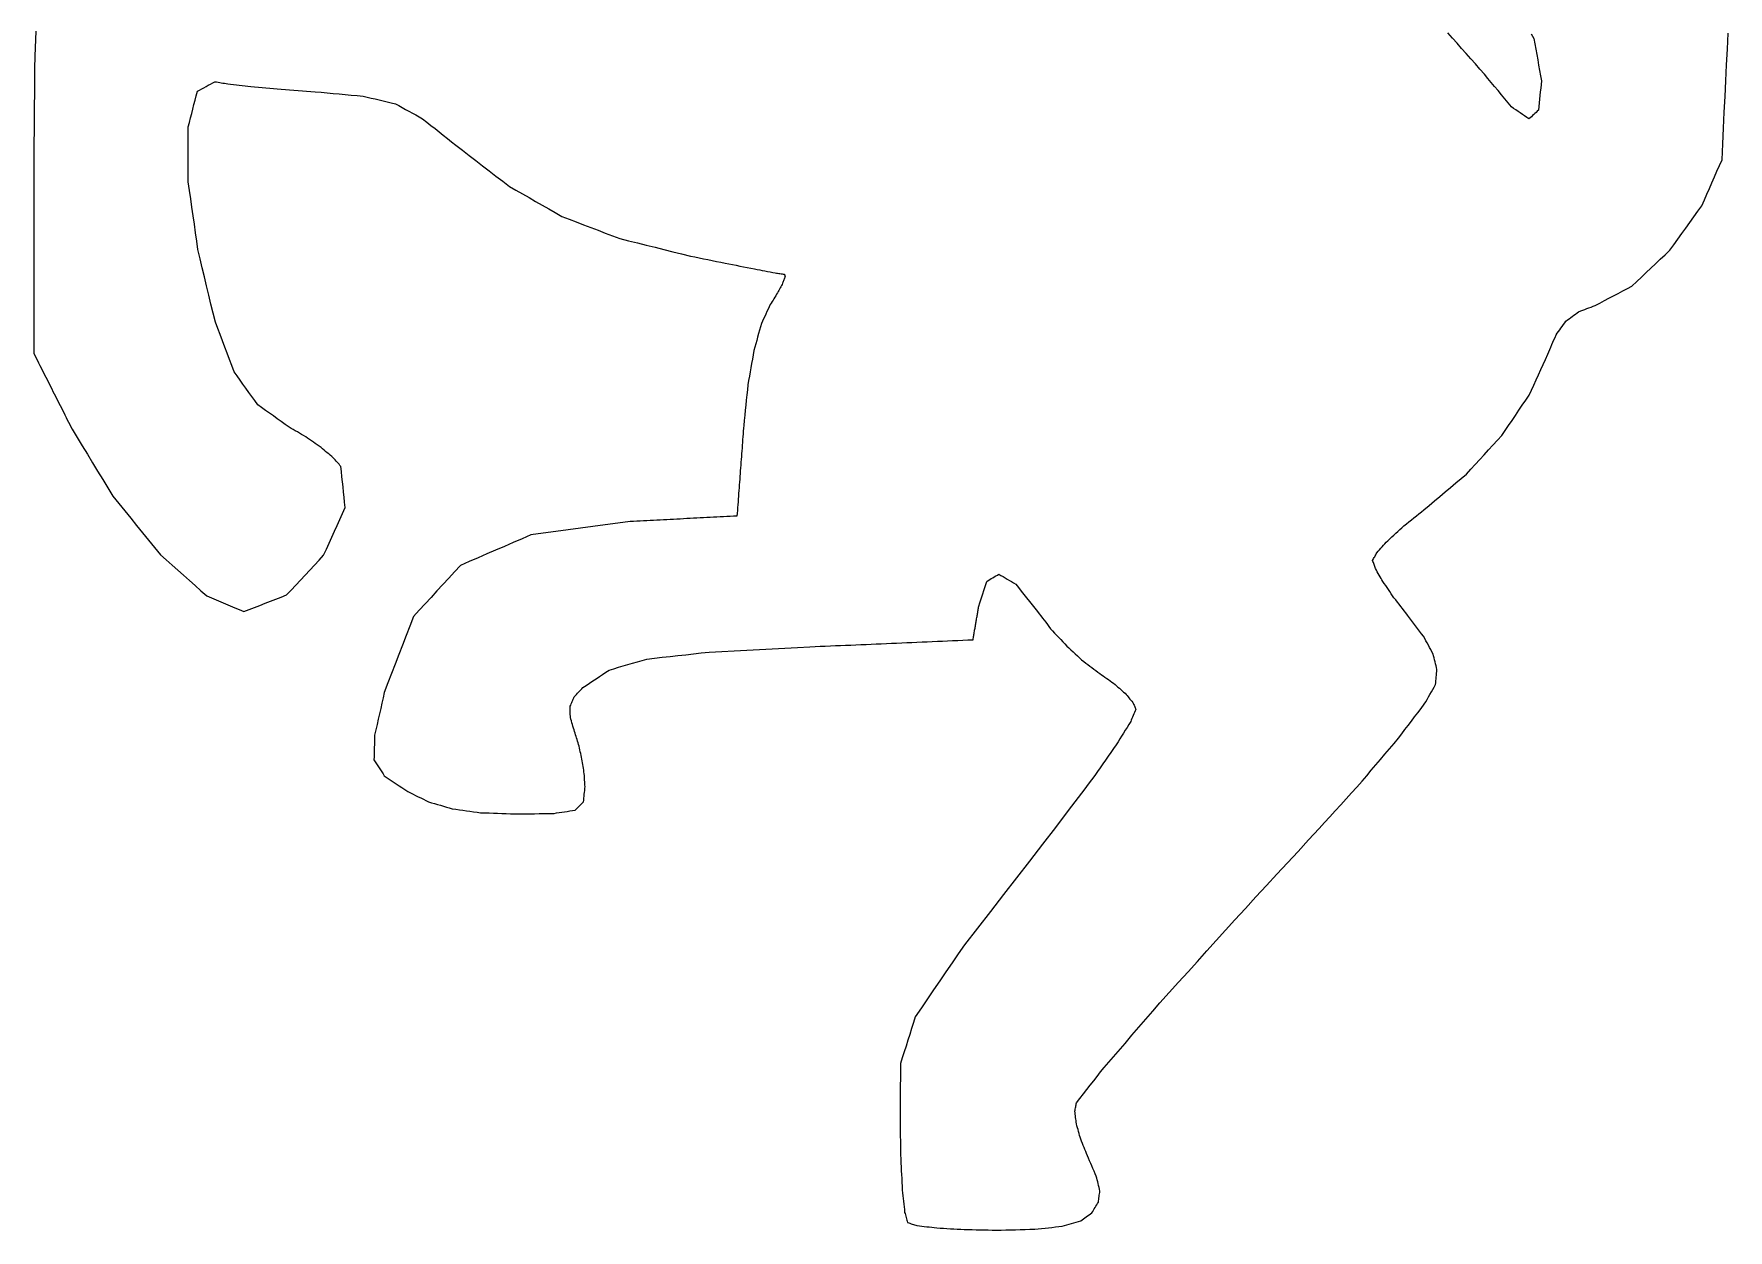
# Model space of a CAD drawing. Extents: x -1 to 383, y 21 to 442.
# Drawn here: x 130.9 to 251.4, y 146.6 to 231.7 of the extents above; entities that cross this region are included whole.
import ezdxf

# ---------------------------------------------------------------- set-up
doc = ezdxf.new("R2010")
doc.units = 0
doc.layers.get('0').update_dxf_attribs({"linetype": 'CONTINUOUS'})

msp = doc.modelspace()

# ---------------------------------------------------------------- linework, layer by layer
at = {"color": 7}
for points in [[(131.036344, 231.910848), (131.011384, 231.31816), (130.986424, 230.72548), (130.961464, 230.132792), (130.954264, 229.251136), (130.947064, 228.36948), (130.939864, 227.487824), (130.932664, 226.606168), (130.925464, 225.724512), (130.918264, 224.842856), (130.911064, 223.9612), (130.903864, 223.079544), (130.903864, 222.638944), (130.903864, 222.198352), (130.903864, 221.757752), (130.903864, 221.31716), (130.903864, 220.87656), (130.903864, 220.435968), (130.903864, 219.995368), (130.903864, 219.554776), (130.903864, 219.114176), (130.903864, 218.673584), (130.903864, 218.232984), (130.903864, 217.792392), (130.903864, 217.351792), (130.903864, 216.9112), (130.903864, 216.4706), (130.903864, 216.030008), (130.903864, 215.589408), (130.903864, 215.148816), (130.903864, 214.708216), (130.903864, 214.267624), (130.903864, 213.827024), (130.903864, 213.386432), (130.903864, 212.945832), (130.903864, 212.50524), (130.903864, 212.06464), (130.903864, 211.624048), (130.903864, 211.183448), (130.903864, 210.742856), (130.903864, 210.302256), (130.903864, 209.861664), (130.903864, 209.421064), (130.903864, 208.980472), (130.988816, 208.812344), (131.073768, 208.644224), (131.158712, 208.476096), (131.243664, 208.307968), (131.328616, 208.13984), (131.413568, 207.97172), (131.498512, 207.803592), (131.583464, 207.635464), (131.668416, 207.467344), (131.753368, 207.299216), (131.838312, 207.131088), (131.923264, 206.96296), (132.008216, 206.79484), (132.093168, 206.626712), (132.178112, 206.458584), (132.263064, 206.290456), (132.348016, 206.122336), (132.432968, 205.954208), (132.517912, 205.78608), (132.602864, 205.61796), (132.687816, 205.449832), (132.772768, 205.281704), (132.857712, 205.113576), (132.942664, 204.945456), (133.027616, 204.777328), (133.112568, 204.6092), (133.197512, 204.44108), (133.282464, 204.272952), (133.367416, 204.104824), (133.452368, 203.936696), (133.537312, 203.768576), (133.622264, 203.600448), (133.984552, 203.003528), (134.346832, 202.406608), (134.70912, 201.809688), (135.071408, 201.212768), (135.433688, 200.615848), (135.795976, 200.018928), (136.158264, 199.422016), (136.520544, 198.825096), (136.9432, 198.305512), (137.365848, 197.785936), (137.788504, 197.266352), (138.211152, 196.746776), (138.633808, 196.2272), (139.056456, 195.707616), (139.479112, 195.18804), (139.901768, 194.668456), (140.313888, 194.301504), (140.726016, 193.934544), (141.138136, 193.567592), (141.550264, 193.200632), (141.962384, 192.833672), (142.374512, 192.46672), (142.786632, 192.09976), (143.19876, 191.732808), (143.529464, 191.59376), (143.860176, 191.454712), (144.19088, 191.315656), (144.521592, 191.176608), (144.852296, 191.03756), (145.183008, 190.898512), (145.513712, 190.759464), (145.844424, 190.620416), (146.223208, 190.768), (146.601992, 190.915576), (146.980784, 191.06316), (147.359568, 191.210736), (147.738352, 191.35832), (148.117136, 191.505896), (148.49592, 191.65348), (148.874712, 191.801056), (149.204152, 192.154568), (149.5336, 192.508072), (149.863048, 192.861584), (150.192496, 193.215088), (150.521944, 193.568592), (150.851392, 193.922104), (151.18084, 194.275608), (151.510288, 194.629112), (151.701024, 195.054696), (151.89176, 195.48028), (152.082496, 195.905864), (152.27324, 196.331448), (152.463976, 196.757032), (152.654712, 197.182616), (152.845448, 197.6082), (153.036192, 198.033776), (152.998832, 198.397584), (152.961472, 198.761392), (152.924112, 199.1252), (152.886752, 199.489008), (152.849392, 199.852816), (152.812032, 200.216624), (152.774672, 200.580432), (152.737312, 200.94424), (152.669952, 201.0212), (152.602592, 201.09816), (152.535232, 201.17512), (152.467872, 201.25208), (152.400512, 201.32904), (152.333152, 201.406), (152.265792, 201.48296), (152.198432, 201.55992), (152.08912, 201.651568), (151.979816, 201.743208), (151.870504, 201.834848), (151.7612, 201.926496), (151.651888, 202.018136), (151.542576, 202.109776), (151.433272, 202.201424), (151.32396, 202.293064), (151.187824, 202.387896), (151.05168, 202.482736), (150.915536, 202.577568), (150.779392, 202.6724), (150.643256, 202.767232), (150.507112, 202.862072), (150.370968, 202.956904), (150.234832, 203.051736), (150.086968, 203.13828), (149.939112, 203.224816), (149.791248, 203.31136), (149.643392, 203.397904), (149.495528, 203.48444), (149.347672, 203.570984), (149.199808, 203.65752), (149.051952, 203.744064), (148.772872, 203.943184), (148.493784, 204.142312), (148.214704, 204.341432), (147.935624, 204.540552), (147.656536, 204.739672), (147.377456, 204.9388), (147.098376, 205.13792), (146.819288, 205.33704), (146.610304, 205.629448), (146.401312, 205.921848), (146.19232, 206.214256), (145.983336, 206.506664), (145.774344, 206.799064), (145.565352, 207.091472), (145.356368, 207.38388), (145.147376, 207.67628), (144.979944, 208.117592), (144.812504, 208.558896), (144.645072, 209.0002), (144.47764, 209.441512), (144.310208, 209.882816), (144.142776, 210.324128), (143.975344, 210.765432), (143.807904, 211.206736), (143.653496, 211.852568), (143.49908, 212.4984), (143.344664, 213.144224), (143.190248, 213.790056), (143.035832, 214.43588), (142.881424, 215.081712), (142.727008, 215.727536), (142.572592, 216.373368), (142.486504, 216.975808), (142.400424, 217.578248), (142.314336, 218.180688), (142.228248, 218.78312), (142.142168, 219.38556), (142.05608, 219.988), (141.969992, 220.59044), (141.883912, 221.19288), (141.884216, 221.682088), (141.88452, 222.171296), (141.884832, 222.660504), (141.885136, 223.14972), (141.88544, 223.638928), (141.885752, 224.128136), (141.886056, 224.617344), (141.886368, 225.106552), (141.967104, 225.42324), (142.04784, 225.73992), (142.128576, 226.0566), (142.209312, 226.37328), (142.290048, 226.68996), (142.370784, 227.006648), (142.45152, 227.323328), (142.532256, 227.640008), (142.687456, 227.724864), (142.842656, 227.80972), (142.997864, 227.894576), (143.153064, 227.979424), (143.308264, 228.06428), (143.463464, 228.149136), (143.618672, 228.233992), (143.773872, 228.318848), (143.887888, 228.300128), (144.001896, 228.281408), (144.115912, 228.262688), (144.229928, 228.243968), (144.343944, 228.225248), (144.457952, 228.206528), (144.571968, 228.187808), (144.685984, 228.169088), (144.892024, 228.146048), (145.098064, 228.123008), (145.304104, 228.099888), (145.510144, 228.076848), (145.716184, 228.053728), (145.922224, 228.030688), (146.128264, 228.007648), (146.334304, 227.984528), (146.60312, 227.959968), (146.871944, 227.935488), (147.14076, 227.911008), (147.409584, 227.886448), (147.678408, 227.861968), (147.947224, 227.837488), (148.216048, 227.812928), (148.484864, 227.788448), (148.787224, 227.765408), (149.089576, 227.742368), (149.391936, 227.719328), (149.694288, 227.696288), (149.996648, 227.673248), (150.299, 227.650208), (150.60136, 227.627168), (150.903712, 227.604128), (151.330096, 227.565328), (151.756488, 227.526528), (152.182872, 227.487728), (152.609264, 227.448928), (153.035648, 227.410128), (153.46204, 227.371328), (153.888424, 227.332528), (154.314816, 227.293728), (154.601456, 227.225888), (154.888096, 227.158048), (155.174736, 227.090208), (155.461376, 227.022368), (155.748016, 226.954528), (156.034656, 226.886688), (156.321296, 226.818848), (156.607936, 226.751008), (156.85056, 226.61776), (157.093184, 226.48452), (157.335808, 226.35128), (157.57844, 226.218032), (157.821064, 226.084792), (158.063688, 225.951544), (158.306312, 225.818304), (158.548944, 225.685056), (158.843288, 225.450032), (159.137632, 225.215), (159.431984, 224.979968), (159.726328, 224.744936), (160.020672, 224.509904), (160.315016, 224.27488), (160.609368, 224.039848), (160.903712, 223.804816), (161.380584, 223.438472), (161.857456, 223.07212), (162.334328, 222.705776), (162.8112, 222.339424), (163.28808, 221.97308), (163.764952, 221.606728), (164.241824, 221.240384), (164.718696, 220.874032), (165.184608, 220.606744), (165.65052, 220.339456), (166.116432, 220.072168), (166.582344, 219.80488), (167.048256, 219.537592), (167.514168, 219.270304), (167.98008, 219.003016), (168.445992, 218.735728), (168.961936, 218.538656), (169.47788, 218.341584), (169.993824, 218.144512), (170.509768, 217.94744), (171.025704, 217.750368), (171.541648, 217.553296), (172.057592, 217.356224), (172.573536, 217.159152), (173.200496, 217.003448), (173.827456, 216.847744), (174.454424, 216.692048), (175.081384, 216.536344), (175.708344, 216.380648), (176.335304, 216.224944), (176.962272, 216.069248), (177.589232, 215.913544), (177.898312, 215.850744), (178.207392, 215.787944), (178.516472, 215.725144), (178.825544, 215.662344), (179.134624, 215.599544), (179.443704, 215.536744), (179.752784, 215.473944), (180.061864, 215.411144), (180.322608, 215.359704), (180.583352, 215.308264), (180.844088, 215.256824), (181.104832, 215.205384), (181.365576, 215.153944), (181.62632, 215.102504), (181.887056, 215.051064), (182.1478, 214.999624), (182.33276, 214.964904), (182.517712, 214.930184), (182.702672, 214.895464), (182.887632, 214.860744), (183.072584, 214.826024), (183.257544, 214.791304), (183.442496, 214.756584), (183.627456, 214.721864), (183.709176, 214.709144), (183.790896, 214.696424), (183.872624, 214.683624), (183.954344, 214.670904), (184.036064, 214.658184), (184.117784, 214.645464), (184.199512, 214.632664), (184.281232, 214.619944), (184.286832, 214.598664), (184.292432, 214.577384), (184.298032, 214.556104), (184.303632, 214.534824), (184.309232, 214.513544), (184.314832, 214.492264), (184.320432, 214.470984), (184.326032, 214.449704), (184.304272, 214.391864), (184.282512, 214.333944), (184.260752, 214.276104), (184.238992, 214.218184), (184.217232, 214.160344), (184.195472, 214.102424), (184.173712, 214.044584), (184.151952, 213.986744), (184.106752, 213.90108), (184.061552, 213.815424), (184.016352, 213.72976), (183.971152, 213.644096), (183.925952, 213.55844), (183.880752, 213.472776), (183.835552, 213.38712), (183.790352, 213.301456), (183.725792, 213.196856), (183.661232, 213.092248), (183.596672, 212.987648), (183.532112, 212.88304), (183.467552, 212.77844), (183.402992, 212.67384), (183.338432, 212.569232), (183.273872, 212.464632), (183.194672, 212.296432), (183.115472, 212.128224), (183.036272, 211.960024), (182.957072, 211.791824), (182.877872, 211.623624), (182.798672, 211.455416), (182.719472, 211.287216), (182.640272, 211.119016), (182.573232, 210.878336), (182.506192, 210.637656), (182.439152, 210.396976), (182.372112, 210.156296), (182.305072, 209.915624), (182.238032, 209.674944), (182.170992, 209.434264), (182.103952, 209.193584), (182.050912, 208.888592), (181.997872, 208.583608), (181.944832, 208.278616), (181.891792, 207.973632), (181.838752, 207.66864), (181.785712, 207.363656), (181.732672, 207.058664), (181.679632, 206.75368), (181.642352, 206.392544), (181.605072, 206.031416), (181.567792, 205.670288), (181.530512, 205.309152), (181.493232, 204.948024), (181.455952, 204.586896), (181.418672, 204.22576), (181.381392, 203.864632), (181.366432, 203.663232), (181.351392, 203.461832), (181.336432, 203.260432), (181.321472, 203.059032), (181.306432, 202.857632), (181.291472, 202.656232), (181.276512, 202.454832), (181.261552, 202.253432), (181.246592, 202.052032), (181.231632, 201.850632), (181.216672, 201.649232), (181.201712, 201.447832), (181.186752, 201.246432), (181.171792, 201.045032), (181.156752, 200.843632), (181.141792, 200.642232), (181.126832, 200.440832), (181.111792, 200.239432), (181.096832, 200.038032), (181.081872, 199.836632), (181.066832, 199.635232), (181.051872, 199.433832), (181.036832, 199.232432), (181.021872, 199.031032), (181.006912, 198.829632), (180.991872, 198.628232), (180.976912, 198.426832), (180.961952, 198.225432), (180.946912, 198.024032), (180.931952, 197.822632), (180.916992, 197.621232), (180.902032, 197.419832), (180.664536, 197.407352), (180.427032, 197.394872), (180.189536, 197.382392), (179.952032, 197.369912), (179.714536, 197.357432), (179.477032, 197.344952), (179.239536, 197.332472), (179.002032, 197.319992), (178.764536, 197.307512), (178.527032, 197.295032), (178.289536, 197.282552), (178.052032, 197.270072), (177.814536, 197.257592), (177.577032, 197.245112), (177.339536, 197.232632), (177.102032, 197.220152), (176.864536, 197.207672), (176.627032, 197.195192), (176.389536, 197.182712), (176.152032, 197.170232), (175.914536, 197.157752), (175.677032, 197.145272), (175.439536, 197.132792), (175.202032, 197.120312), (174.964536, 197.107832), (174.727032, 197.095352), (174.489536, 197.082872), (174.252032, 197.070392), (174.014536, 197.057912), (173.777032, 197.045432), (173.539536, 197.032952), (173.302032, 197.020472), (172.420096, 196.901816), (171.538152, 196.783168), (170.656216, 196.664512), (169.774272, 196.545864), (168.892336, 196.427208), (168.0104, 196.30856), (167.128456, 196.189904), (166.24652, 196.071256), (165.620632, 195.800896), (164.994736, 195.530544), (164.368848, 195.260184), (163.742952, 194.989832), (163.117064, 194.719472), (162.491176, 194.449112), (161.86528, 194.17876), (161.239392, 193.9084), (160.821216, 193.452728), (160.403032, 192.997056), (159.984856, 192.541384), (159.56668, 192.085712), (159.148496, 191.63004), (158.73032, 191.174368), (158.312144, 190.718696), (157.893968, 190.263024), (157.63516, 189.588424), (157.37636, 188.913816), (157.11756, 188.239216), (156.85876, 187.564616), (156.59996, 186.890016), (156.341152, 186.215416), (156.082352, 185.540816), (155.823552, 184.866216), (155.73784, 184.486744), (155.652128, 184.10728), (155.566424, 183.727808), (155.480712, 183.348344), (155.395, 182.968872), (155.309288, 182.589408), (155.223576, 182.209936), (155.137864, 181.830472), (155.131464, 181.609984), (155.125064, 181.389504), (155.118664, 181.169016), (155.112264, 180.948528), (155.105864, 180.728048), (155.099464, 180.50756), (155.093064, 180.287072), (155.086664, 180.066592), (155.178864, 179.925632), (155.271072, 179.784664), (155.363272, 179.643704), (155.45548, 179.502744), (155.54768, 179.361784), (155.639888, 179.220816), (155.732088, 179.079856), (155.824296, 178.938896), (156.033816, 178.798), (156.243344, 178.657096), (156.452864, 178.5162), (156.662384, 178.375296), (156.871912, 178.2344), (157.081432, 178.093504), (157.29096, 177.9526), (157.50048, 177.811704), (157.68408, 177.720992), (157.86768, 177.63028), (158.05128, 177.539568), (158.23488, 177.448864), (158.41848, 177.358152), (158.602088, 177.26744), (158.785688, 177.176728), (158.969288, 177.086016), (159.180304, 177.024496), (159.39132, 176.962976), (159.602344, 176.901456), (159.81336, 176.839936), (160.024376, 176.778416), (160.235392, 176.716896), (160.446416, 176.655376), (160.657432, 176.593856), (160.90864, 176.558816), (161.159848, 176.523776), (161.411056, 176.488736), (161.662264, 176.453696), (161.913472, 176.418656), (162.16468, 176.383616), (162.415888, 176.348576), (162.667096, 176.313536), (162.971272, 176.302336), (163.275448, 176.291136), (163.579616, 176.279936), (163.883792, 176.268736), (164.18796, 176.257536), (164.492136, 176.246336), (164.796304, 176.235136), (165.10048, 176.223936), (165.449424, 176.228736), (165.79836, 176.233536), (166.147304, 176.238336), (166.496248, 176.243136), (166.845192, 176.247936), (167.194128, 176.252736), (167.543072, 176.257536), (167.892016, 176.262336), (168.078936, 176.291536), (168.265864, 176.320736), (168.452784, 176.349936), (168.639704, 176.379136), (168.826632, 176.408336), (169.013552, 176.437536), (169.20048, 176.466736), (169.3874, 176.495936), (169.4626, 176.568736), (169.53788, 176.641536), (169.61316, 176.714336), (169.68836, 176.787136), (169.76364, 176.859936), (169.83892, 176.932736), (169.9142, 177.005536), (169.98948, 177.078336), (170.0034, 177.21428), (170.01732, 177.350216), (170.03124, 177.48616), (170.04516, 177.622104), (170.05908, 177.75804), (170.073, 177.893984), (170.08692, 178.02992), (170.10084, 178.165864), (170.09364, 178.279872), (170.08644, 178.393872), (170.07924, 178.50788), (170.07204, 178.62188), (170.06484, 178.735888), (170.05764, 178.849888), (170.05044, 178.963896), (170.04324, 179.077904), (170.02308, 179.208312), (170.00292, 179.338728), (169.98276, 179.469136), (169.9626, 179.599552), (169.94244, 179.72996), (169.92228, 179.860376), (169.90212, 179.990784), (169.88196, 180.1212), (169.85212, 180.251936), (169.82228, 180.382672), (169.79244, 180.513408), (169.7626, 180.644152), (169.73276, 180.774888), (169.70292, 180.905624), (169.67308, 181.03636), (169.64324, 181.167096), (169.60684, 181.28208), (169.57044, 181.397064), (169.53404, 181.51204), (169.49764, 181.627024), (169.46124, 181.742), (169.42484, 181.856984), (169.38844, 181.97196), (169.35204, 182.086944), (169.315, 182.212552), (169.27796, 182.33816), (169.24092, 182.46376), (169.20388, 182.589368), (169.16684, 182.714976), (169.1298, 182.840584), (169.09276, 182.966192), (169.05572, 183.0918), (169.05412, 183.191296), (169.05252, 183.290792), (169.05092, 183.390296), (169.04932, 183.489792), (169.04772, 183.589288), (169.04612, 183.688792), (169.04452, 183.788288), (169.04292, 183.887792), (169.07956, 183.97256), (169.1162, 184.057336), (169.15284, 184.142112), (169.18948, 184.226888), (169.22612, 184.311656), (169.26276, 184.396432), (169.2994, 184.481208), (169.33604, 184.565976), (169.41276, 184.647408), (169.48948, 184.72884), (169.5662, 184.810272), (169.64292, 184.891704), (169.71964, 184.973136), (169.79636, 185.05456), (169.87308, 185.135992), (169.9498, 185.217424), (170.18308, 185.37284), (170.41636, 185.528264), (170.64964, 185.68368), (170.882912, 185.839104), (171.116192, 185.99452), (171.349472, 186.149936), (171.582752, 186.30536), (171.816032, 186.460776), (172.149616, 186.558552), (172.483192, 186.656328), (172.816776, 186.754104), (173.15036, 186.85188), (173.483944, 186.949656), (173.817528, 187.047432), (174.151112, 187.145208), (174.484696, 187.242984), (175.03936, 187.304824), (175.594024, 187.366664), (176.148688, 187.428504), (176.703352, 187.490344), (177.258016, 187.552184), (177.81268, 187.614024), (178.367344, 187.675864), (178.922008, 187.737704), (179.818536, 187.785304), (180.715056, 187.832904), (181.611584, 187.880504), (182.508104, 187.928104), (183.404632, 187.975704), (184.301152, 188.023304), (185.19768, 188.070904), (186.0942, 188.118504), (186.45652, 188.134104), (186.81884, 188.149704), (187.18116, 188.165304), (187.54348, 188.180904), (187.9058, 188.196504), (188.26812, 188.212104), (188.63044, 188.227704), (188.99276, 188.243304), (189.35508, 188.258904), (189.7174, 188.274504), (190.07972, 188.290104), (190.44204, 188.305704), (190.80436, 188.321304), (191.16668, 188.336904), (191.529, 188.352504), (191.89132, 188.368104), (192.25364, 188.383704), (192.61596, 188.399304), (192.97828, 188.414904), (193.3406, 188.430504), (193.70292, 188.446104), (194.06524, 188.461704), (194.42756, 188.477304), (194.78988, 188.492904), (195.1522, 188.508504), (195.51452, 188.524104), (195.87684, 188.539704), (196.23916, 188.555304), (196.60148, 188.570904), (196.9638, 188.586504), (197.32612, 188.602104), (197.68844, 188.617704), (197.7014, 188.692664), (197.71436, 188.767624), (197.72732, 188.842584), (197.74028, 188.917544), (197.75324, 188.992504), (197.7662, 189.067464), (197.77916, 189.142424), (197.79212, 189.217384), (197.80508, 189.292344), (197.81804, 189.367304), (197.831, 189.442264), (197.84396, 189.517224), (197.85692, 189.592184), (197.86988, 189.667144), (197.88284, 189.742104), (197.8958, 189.817064), (197.90876, 189.892024), (197.92172, 189.966984), (197.93468, 190.041944), (197.94764, 190.116904), (197.9606, 190.191864), (197.97356, 190.266824), (197.98652, 190.341784), (197.99948, 190.416744), (198.01236, 190.491704), (198.02532, 190.566664), (198.03828, 190.641624), (198.05124, 190.716584), (198.0642, 190.791544), (198.07716, 190.866504), (198.09012, 190.941464), (198.10308, 191.016424), (198.17268, 191.235544), (198.24228, 191.454656), (198.31188, 191.673776), (198.38148, 191.892896), (198.45108, 192.112016), (198.52068, 192.331128), (198.59028, 192.550248), (198.65988, 192.769368), (198.76828, 192.834248), (198.876688, 192.899128), (198.985088, 192.964008), (199.093496, 193.028888), (199.201896, 193.093768), (199.310304, 193.158648), (199.418704, 193.223528), (199.527112, 193.288408), (199.67692, 193.198784), (199.82672, 193.10916), (199.976528, 193.019536), (200.126328, 192.929912), (200.276136, 192.840288), (200.425936, 192.750664), (200.575744, 192.66104), (200.725544, 192.571416), (200.919328, 192.327056), (201.11312, 192.082688), (201.306904, 191.83832), (201.500688, 191.59396), (201.694472, 191.349592), (201.888264, 191.105224), (202.082048, 190.860864), (202.275832, 190.616496), (202.392368, 190.464816), (202.508896, 190.313136), (202.625432, 190.161456), (202.74196, 190.009776), (202.858496, 189.858096), (202.975032, 189.706416), (203.09156, 189.554736), (203.208096, 189.403056), (203.351208, 189.2488), (203.49432, 189.094544), (203.63744, 188.940288), (203.780552, 188.786024), (203.923664, 188.631768), (204.066784, 188.477512), (204.209896, 188.323256), (204.353016, 188.168992), (204.50456, 188.030208), (204.656112, 187.891416), (204.807656, 187.752632), (204.959208, 187.61384), (205.110752, 187.475048), (205.262304, 187.336264), (205.413848, 187.197472), (205.5654, 187.05868), (205.707232, 186.953408), (205.849064, 186.848136), (205.990904, 186.742864), (206.132736, 186.637592), (206.274568, 186.53232), (206.4164, 186.42704), (206.55824, 186.321768), (206.700072, 186.216496), (206.823624, 186.129408), (206.947176, 186.042312), (207.070728, 185.955224), (207.19428, 185.868136), (207.317832, 185.78104), (207.441376, 185.693952), (207.564928, 185.606856), (207.68848, 185.519768), (207.79024, 185.430488), (207.891992, 185.3412), (207.993752, 185.25192), (208.095504, 185.16264), (208.197264, 185.07336), (208.299016, 184.984072), (208.400776, 184.894792), (208.502528, 184.805512), (208.571968, 184.72452), (208.641408, 184.643536), (208.710848, 184.562544), (208.780288, 184.48156), (208.849728, 184.400568), (208.919168, 184.319584), (208.988608, 184.2386), (209.058048, 184.157608), (209.084608, 184.095368), (209.111168, 184.033128), (209.137728, 183.970888), (209.164288, 183.908728), (209.190848, 183.846488), (209.217408, 183.784248), (209.243968, 183.722008), (209.270528, 183.659768), (209.224368, 183.55176), (209.178208, 183.443752), (209.132048, 183.335744), (209.085888, 183.227736), (209.039728, 183.119728), (208.993568, 183.011728), (208.947408, 182.90372), (208.901248, 182.795712), (208.772648, 182.590016), (208.644048, 182.384328), (208.51544, 182.17864), (208.38684, 181.972952), (208.25824, 181.767256), (208.129632, 181.561568), (208.001032, 181.35588), (207.872432, 181.150192), (207.681112, 180.876352), (207.4898, 180.602504), (207.298488, 180.328664), (207.107168, 180.054824), (206.915856, 179.780984), (206.724544, 179.507144), (206.533232, 179.233304), (206.341912, 178.959456), (206.107584, 178.647), (205.873256, 178.334536), (205.638928, 178.022072), (205.4046, 177.709616), (205.170272, 177.397152), (204.935944, 177.084688), (204.701616, 176.772232), (204.467288, 176.459768), (203.543632, 175.264792), (202.619984, 174.069808), (201.696328, 172.874832), (200.772672, 171.679848), (199.849024, 170.484872), (198.925368, 169.289888), (198.001712, 168.094912), (197.078064, 166.899928), (196.640576, 166.261168), (196.203088, 165.622408), (195.7656, 164.983656), (195.32812, 164.344896), (194.890632, 163.706136), (194.453144, 163.067376), (194.015664, 162.428616), (193.578176, 161.789856), (193.447336, 161.374272), (193.316496, 160.958696), (193.185648, 160.543112), (193.054808, 160.127528), (192.923968, 159.711952), (192.793128, 159.296368), (192.662288, 158.880784), (192.531448, 158.465208), (192.527448, 157.93976), (192.523448, 157.414312), (192.519448, 156.888872), (192.515448, 156.363424), (192.511448, 155.837976), (192.507448, 155.312528), (192.503448, 154.787088), (192.499448, 154.26164), (192.505048, 153.93708), (192.510648, 153.612528), (192.516248, 153.287968), (192.521848, 152.963416), (192.527448, 152.638856), (192.533048, 152.314296), (192.538648, 151.989744), (192.544248, 151.665184), (192.558568, 151.389384), (192.572888, 151.113584), (192.587208, 150.837792), (192.601528, 150.561992), (192.615848, 150.286192), (192.630168, 150.010392), (192.644488, 149.734592), (192.658808, 149.458792), (192.680008, 149.26092), (192.701208, 149.063048), (192.722408, 148.865184), (192.743608, 148.667312), (192.764808, 148.46944), (192.786008, 148.271568), (192.807208, 148.073696), (192.828408, 147.875824), (192.854328, 147.785056), (192.880168, 147.69428), (192.906088, 147.603512), (192.932008, 147.512736), (192.957848, 147.421968), (192.983768, 147.331192), (193.009688, 147.240424), (193.035528, 147.149648), (193.118312, 147.123728), (193.201096, 147.097808), (193.283888, 147.071888), (193.366672, 147.045968), (193.449456, 147.020048), (193.53224, 146.994208), (193.615032, 146.968288), (193.697816, 146.942368), (193.873936, 146.921168), (194.050056, 146.899968), (194.226176, 146.878768), (194.402296, 146.857568), (194.578416, 146.836368), (194.754536, 146.815168), (194.930656, 146.793968), (195.106776, 146.772768), (195.350384, 146.758448), (195.593992, 146.744128), (195.8376, 146.729808), (196.081208, 146.715488), (196.324816, 146.701168), (196.568424, 146.686848), (196.812032, 146.672528), (197.05564, 146.658208), (197.34088, 146.652608), (197.626128, 146.647008), (197.911376, 146.641408), (198.196624, 146.635808), (198.481872, 146.630208), (198.767112, 146.624608), (199.05236, 146.619008), (199.337608, 146.613408), (199.680232, 146.621648), (200.022864, 146.629888), (200.365488, 146.638128), (200.708112, 146.646368), (201.050744, 146.654608), (201.393368, 146.662848), (201.735992, 146.671088), (202.078624, 146.679328), (202.323776, 146.705968), (202.568936, 146.732528), (202.814096, 146.759168), (203.059256, 146.785728), (203.304416, 146.812368), (203.549568, 146.839008), (203.794728, 146.865648), (204.039888, 146.892288), (204.203544, 146.940208), (204.3672, 146.988128), (204.530856, 147.036048), (204.694512, 147.083968), (204.858168, 147.131888), (205.021824, 147.179808), (205.18548, 147.227728), (205.349136, 147.275648), (205.447256, 147.347728), (205.545376, 147.419808), (205.643496, 147.491888), (205.741608, 147.563968), (205.839728, 147.636048), (205.937848, 147.708128), (206.035968, 147.780208), (206.14036, 147.855368)], [(206.14036, 147.855368), (206.19812, 147.947552), (206.25596, 148.039736), (206.31372, 148.13192), (206.37148, 148.224104), (206.42932, 148.316288), (206.48708, 148.408472), (206.54484, 148.500656), (206.60268, 148.59284), (206.61652, 148.693288), (206.63036, 148.793736), (206.6442, 148.894176), (206.65804, 148.994624), (206.67188, 149.095064), (206.68572, 149.195512), (206.69956, 149.29596), (206.7134, 149.3964), (206.68156, 149.527248), (206.64972, 149.658096), (206.61788, 149.788944), (206.58604, 149.919792), (206.5542, 150.05064), (206.52236, 150.181488), (206.49052, 150.312336), (206.45868, 150.443184), (206.37948, 150.626576), (206.30028, 150.80996), (206.22108, 150.993352), (206.14188, 151.176744), (206.06268, 151.360136), (205.98348, 151.543528), (205.90428, 151.72692), (205.82508, 151.910312), (205.76548, 152.056336), (205.70588, 152.20236), (205.64628, 152.348376), (205.58668, 152.4944), (205.52708, 152.640424), (205.46748, 152.786448), (205.40788, 152.932464), (205.34828, 153.078488), (205.31012, 153.215816), (205.27196, 153.353136), (205.2338, 153.490464), (205.19564, 153.627792), (205.15748, 153.765112), (205.11932, 153.90244), (205.08116, 154.039768), (205.043, 154.177088), (205.0294, 154.290296), (205.0158, 154.403496), (205.0022, 154.516696), (204.9886, 154.629896), (204.975, 154.743096), (204.9614, 154.856296), (204.9478, 154.969496), (204.9342, 155.082696), (204.94844, 155.156376), (204.96268, 155.230056), (204.97692, 155.303736), (204.99116, 155.377416), (205.0054, 155.451096), (205.01964, 155.524776), (205.03388, 155.598456), (205.04812, 155.672136), (205.292896, 155.985544), (205.537664, 156.298944), (205.78244, 156.612352), (206.027216, 156.925752), (206.271992, 157.23916), (206.51676, 157.552568), (206.761536, 157.865968), (207.006312, 158.179376), (207.503376, 158.753592), (208.000432, 159.327808), (208.497496, 159.902024), (208.994552, 160.47624), (209.491616, 161.050456), (209.98868, 161.624672), (210.485736, 162.198888), (210.9828, 162.773104), (211.648168, 163.513184), (212.313536, 164.253256), (212.978904, 164.993336), (213.644272, 165.733416), (214.30964, 166.473488), (214.975008, 167.213568), (215.640376, 167.953648), (216.305744, 168.69372), (217.05544, 169.504712), (217.805144, 170.315696), (218.55484, 171.126688), (219.304536, 171.937672), (220.054232, 172.748664), (220.803928, 173.559648), (221.553624, 174.37064), (222.30332, 175.181624), (222.686424, 175.60424), (223.06952, 176.026848), (223.452624, 176.449464), (223.835728, 176.87208), (224.218832, 177.294688), (224.601928, 177.717304), (224.985032, 178.13992), (225.368136, 178.562528), (225.690976, 178.944936), (226.013816, 179.327344), (226.336656, 179.709744), (226.659504, 180.092152), (226.982344, 180.474552), (227.305184, 180.85696), (227.628024, 181.23936), (227.950864, 181.621768), (228.179488, 181.921928), (228.408112, 182.222088), (228.636736, 182.522248), (228.86536, 182.822408), (229.093984, 183.122568), (229.3226, 183.422728), (229.551224, 183.722888), (229.779848, 184.023048), (229.880288, 184.198928), (229.980736, 184.374808), (230.081176, 184.550688), (230.181624, 184.726568), (230.282064, 184.902448), (230.382512, 185.078328), (230.482952, 185.254208), (230.5834, 185.430088), (230.5958, 185.563064), (230.6082, 185.696048), (230.6206, 185.829024), (230.633, 185.962), (230.6454, 186.094984), (230.6578, 186.22796), (230.6702, 186.360944), (230.6826, 186.49392), (230.64868, 186.632496), (230.61476, 186.771064), (230.58084, 186.90964), (230.54692, 187.048208), (230.513, 187.186784), (230.47908, 187.32536), (230.44516, 187.463928), (230.41124, 187.602504), (230.32576, 187.759768), (230.240288, 187.917032), (230.154808, 188.074288), (230.069336, 188.231552), (229.983856, 188.388816), (229.898384, 188.54608), (229.812904, 188.703336), (229.727432, 188.8606), (229.585096, 189.049648), (229.44276, 189.238696), (229.300432, 189.427744), (229.158096, 189.616792), (229.015768, 189.805832), (228.873432, 189.99488), (228.731104, 190.183928), (228.588768, 190.372976), (228.468392, 190.527576), (228.348024, 190.682184), (228.227648, 190.836784), (228.10728, 190.991384), (227.986904, 191.145992), (227.866528, 191.300592), (227.74616, 191.455192), (227.625784, 191.6098), (227.527208, 191.75272), (227.42864, 191.895648), (227.330064, 192.038576), (227.231488, 192.181496), (227.13292, 192.324424), (227.034344, 192.467344), (226.935768, 192.610272), (226.8372, 192.7532), (226.77056, 192.868544), (226.70392, 192.98388), (226.63736, 193.099224), (226.57072, 193.214568), (226.50408, 193.329912), (226.43744, 193.445256), (226.3708, 193.5606), (226.30424, 193.675936), (226.27976, 193.747776), (226.25528, 193.819616), (226.2308, 193.891456), (226.20632, 193.963296), (226.18184, 194.035136), (226.15736, 194.106976), (226.13288, 194.178816), (226.1084, 194.250656), (226.14432, 194.319776), (226.18024, 194.388896), (226.21616, 194.458016), (226.25208, 194.527136), (226.288, 194.596256), (226.32392, 194.665376), (226.35984, 194.734496), (226.39576, 194.803616), (226.4936, 194.911464), (226.591432, 195.019312), (226.689264, 195.127152), (226.787104, 195.235), (226.884936, 195.342848), (226.982776, 195.450696), (227.080608, 195.558544), (227.178448, 195.666392), (227.32324, 195.798224), (227.46804, 195.930048), (227.612832, 196.06188), (227.757632, 196.193712), (227.902424, 196.325544), (228.047224, 196.457376), (228.192016, 196.589208), (228.336816, 196.72104), (228.513632, 196.862096), (228.690448, 197.003152), (228.867264, 197.1442), (229.04408, 197.285256), (229.220896, 197.426312), (229.397712, 197.567368), (229.574528, 197.708424), (229.751344, 197.84948), (230.129616, 198.169488), (230.507896, 198.489496), (230.886168, 198.809504), (231.264448, 199.129512), (231.64272, 199.44952), (232.021, 199.769528), (232.399272, 200.089536), (232.777552, 200.409544), (233.091576, 200.752384), (233.405608, 201.095216), (233.71964, 201.438048), (234.033672, 201.780888), (234.347704, 202.12372), (234.661736, 202.466552), (234.975768, 202.809392), (235.2898, 203.152224), (235.533112, 203.509744), (235.776416, 203.867264), (236.019728, 204.224792), (236.26304, 204.582312), (236.506352, 204.939832), (236.749664, 205.297352), (236.992968, 205.654872), (237.23628, 206.012392), (237.402392, 206.376464), (237.568504, 206.740536), (237.734624, 207.104608), (237.900736, 207.468672), (238.066848, 207.832744), (238.23296, 208.196816), (238.399072, 208.56088), (238.565184, 208.924952), (238.638224, 209.096712), (238.711264, 209.26848), (238.784304, 209.44024), (238.857344, 209.612008), (238.930384, 209.783768), (239.003424, 209.955528), (239.076464, 210.127296), (239.149504, 210.299056), (239.2378, 210.422224), (239.326096, 210.545392), (239.414392, 210.66856), (239.502688, 210.791728), (239.590984, 210.914904), (239.67928, 211.038072), (239.767576, 211.16124), (239.85588, 211.284408), (239.968728, 211.36856), (240.081584, 211.45272), (240.19444, 211.53688), (240.307296, 211.621032), (240.420152, 211.705192), (240.533008, 211.789344), (240.645864, 211.873504), (240.75872, 211.957664), (240.905432, 212.012384), (241.052144, 212.067104), (241.198856, 212.121824), (241.345568, 212.176544), (241.49228, 212.231264), (241.638992, 212.285984), (241.785704, 212.340704), (241.932416, 212.395424), (242.259776, 212.568648), (242.587128, 212.741872), (242.914488, 212.915096), (243.24184, 213.08832), (243.5692, 213.261544), (243.896552, 213.434768), (244.223912, 213.607984), (244.551264, 213.781208), (244.886648, 214.099184), (245.222032, 214.417152), (245.557408, 214.73512), (245.892792, 215.053088), (246.228176, 215.371056), (246.563552, 215.689024), (246.898936, 216.007), (247.23432, 216.324968), (247.520272, 216.7216), (247.806224, 217.11824), (248.092176, 217.514872), (248.378128, 217.911504), (248.66408, 218.308144), (248.950032, 218.704776), (249.235984, 219.101408), (249.521936, 219.498048), (249.701008, 219.907264), (249.880072, 220.316488), (250.059144, 220.725704), (250.238216, 221.134928), (250.417288, 221.544144), (250.596352, 221.953368), (250.775424, 222.362584), (250.954496, 222.771808), (251.008576, 223.895696), (251.062656, 225.019592), (251.116736, 226.14348), (251.170816, 227.267368), (251.224896, 228.391264), (251.278976, 229.515152), (251.333056, 230.63904), (251.387136, 231.762936)], [(237.371976, 231.737528), (237.580832, 231.396056), (237.646832, 231.017904), (237.712832, 230.639744), (237.778832, 230.261592), (237.844832, 229.883432), (237.910832, 229.50528), (237.976832, 229.12712), (238.042832, 228.748968), (238.108832, 228.370808), (238.083232, 228.111264), (238.057632, 227.85172), (238.032032, 227.592176), (238.006432, 227.332624), (237.980832, 227.07308), (237.955232, 226.813536), (237.929632, 226.553992), (237.904032, 226.294448), (237.819256, 226.216928), (237.734488, 226.139408), (237.64972, 226.061888), (237.564944, 225.984368), (237.480176, 225.906848), (237.395408, 225.829328), (237.31064, 225.751808), (237.225864, 225.674288), (237.07004, 225.780152), (236.914216, 225.886008), (236.758392, 225.991872), (236.602568, 226.097728), (236.446752, 226.203592), (236.290928, 226.309456), (236.135104, 226.415312), (235.97928, 226.521176), (235.740504, 226.81184), (235.501728, 227.102504), (235.26296, 227.393168), (235.024184, 227.68384), (234.785416, 227.974504), (234.54664, 228.265168), (234.307872, 228.555832), (234.069096, 228.846496), (233.742608, 229.215448), (233.41612, 229.584392), (233.089632, 229.953344), (232.763144, 230.322288), (232.436656, 230.69124), (232.110168, 231.060192), (231.78368, 231.429136), (231.457192, 231.798088)]]:
    msp.add_lwpolyline(points, dxfattribs=at)

doc.saveas('drawing.dxf')
